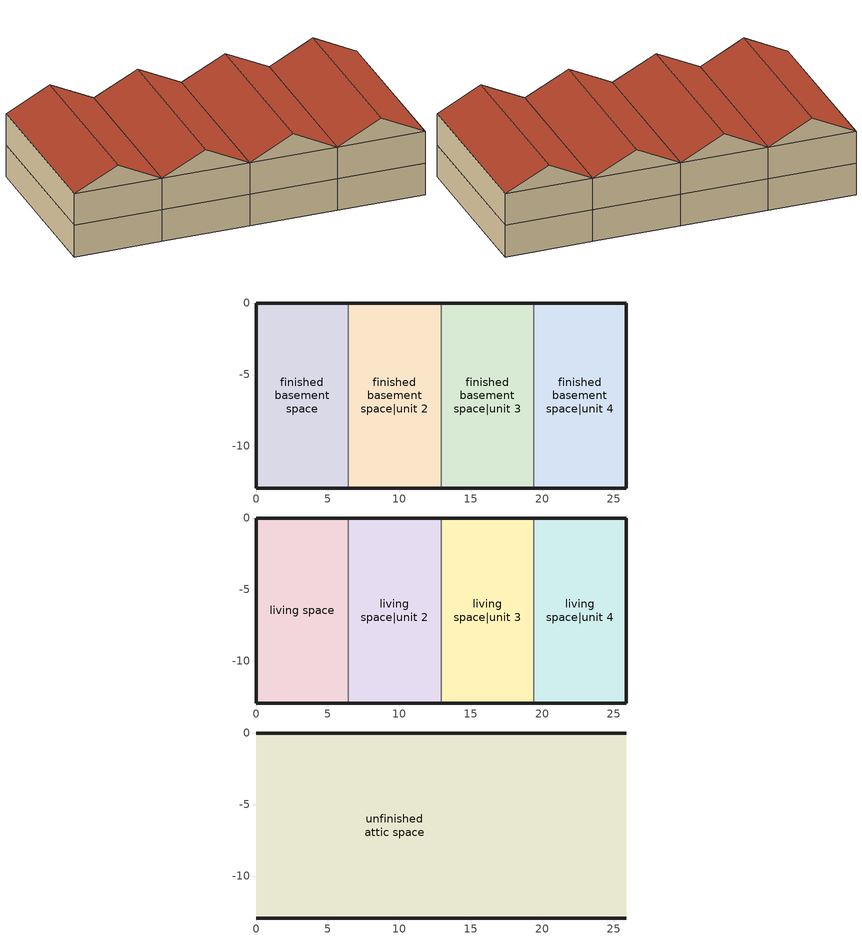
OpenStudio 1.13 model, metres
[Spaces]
finished basement space
 floor ground: 0,-12.93 0,0 6.47,0 6.47,-12.93 z-2.44
 wall ground: 6.47,0 0,0 0,-12.93 6.47,-12.93 z-2.44:0
 wall to finished basement space|unit 2: 6.47,-12.93 6.47,0 z-2.44:0
finished basement space|unit 2
 floor ground: 6.47,-12.93 6.47,0 12.93,0 12.93,-12.93 z-2.44
 wall ground: 12.93,0 6.47,0 / 6.47,-12.93 12.93,-12.93 z-2.44:0
 wall to finished basement space|unit 3: 12.93,-12.93 12.93,0 z-2.44:0
finished basement space|unit 3
 floor ground: 12.93,-12.93 12.93,0 19.4,0 19.4,-12.93 z-2.44
 wall ground: 19.4,0 12.93,0 / 12.93,-12.93 19.4,-12.93 z-2.44:0
 wall to finished basement space|unit 4: 19.4,-12.93 19.4,0 z-2.44:0
finished basement space|unit 4
 floor ground: 19.4,-12.93 19.4,0 25.86,0 25.86,-12.93 z-2.44
 wall ground: 19.4,-12.93 25.86,-12.93 25.86,0 19.4,0 z-2.44:0
living space
 floor to finished basement space: 0,-12.93 0,0 6.47,0 6.47,-12.93 z0
 wall outside: 6.47,0 0,0 0,-12.93 6.47,-12.93 z0:2.44
 wall to living space|unit 2: 6.47,-12.93 6.47,0 z0:2.44
living space|unit 2
 floor to finished basement space|unit 2: 6.47,-12.93 6.47,0 12.93,0 12.93,-12.93 z0
 wall outside: 6.47,-12.93 12.93,-12.93 / 12.93,0 6.47,0 z0:2.44
 wall to living space|unit 3: 12.93,-12.93 12.93,0 z0:2.44
living space|unit 3
 floor to finished basement space|unit 3: 12.93,-12.93 12.93,0 19.4,0 19.4,-12.93 z0
 wall outside: 12.93,-12.93 19.4,-12.93 / 19.4,0 12.93,0 z0:2.44
 wall to living space|unit 4: 19.4,-12.93 19.4,0 z0:2.44
living space|unit 4
 floor to finished basement space|unit 4: 19.4,-12.93 19.4,0 25.86,0 25.86,-12.93 z0
 wall outside: 19.4,-12.93 25.86,-12.93 25.86,0 19.4,0 z0:2.44
unfinished attic space
 floor to living space: 0,-12.93 0,0 6.47,0 6.47,-12.93 z2.44
 floor to living space|unit 2: 6.47,-12.93 6.47,0 12.93,0 12.93,-12.93 z2.44
 floor to living space|unit 3: 12.93,-12.93 12.93,0 19.4,0 19.4,-12.93 z2.44
 floor to living space|unit 4: 19.4,-12.93 19.4,0 25.86,0 25.86,-12.93 z2.44
 wall outside: 3.23,-12.93,4.05 0,-12.93,2.44 6.47,-12.93,2.44; 3.23,0,4.05 6.47,0,2.44 0,0,2.44; 9.7,-12.93,4.05 6.47,-12.93,2.44 12.93,-12.93,2.44; 9.7,0,4.05 12.93,0,2.44 6.47,0,2.44; 16.16,-12.93,4.05 12.93,-12.93,2.44 19.4,-12.93,2.44; 16.16,0,4.05 19.4,0,2.44 12.93,0,2.44; 22.63,-12.93,4.05 19.4,-12.93,2.44 25.86,-12.93,2.44; 22.63,0,4.05 25.86,0,2.44 19.4,0,2.44
 roof outside: 3.23,0,4.05 0,0,2.44 0,-12.93,2.44 3.23,-12.93,4.05; 3.23,-12.93,4.05 6.47,-12.93,2.44 6.47,0,2.44 3.23,0,4.05; 9.7,0,4.05 6.47,0,2.44 6.47,-12.93,2.44 9.7,-12.93,4.05; 9.7,-12.93,4.05 12.93,-12.93,2.44 12.93,0,2.44 9.7,0,4.05; 16.16,0,4.05 12.93,0,2.44 12.93,-12.93,2.44 16.16,-12.93,4.05; 16.16,-12.93,4.05 19.4,-12.93,2.44 19.4,0,2.44 16.16,0,4.05; 22.63,0,4.05 19.4,0,2.44 19.4,-12.93,2.44 22.63,-12.93,4.05; 22.63,-12.93,4.05 25.86,-12.93,2.44 25.86,0,2.44 22.63,0,4.05
[Building]
Building: Standards Number of Stories=2; Standards Number of Above Ground Stories=1; Standards Building Type=SingleFamilyAttached; Standards Number of Living Units=4
[Site]
Denver Intl Ap_CO_USA: Latitude {deg}=39.83; Longitude {deg}=-104.65; Time Zone {hr}=-7; Elevation {m}=1650
[ClimateZones]
Climate Zone Institution Name 2=Building America; Climate Zone Document Year 2=0; Climate Zone Value 2=Cold
[SizingPeriod:DesignDay] Barometric Pressure {Pa}=83011; Sky Clearness=0; Rain Indicator=0; Snow Indicator=0; Day of Month=21; Daylight Saving Time Indicator=0; Humidity Indicating Type=Wetbulb; Dry-Bulb Temperature Range Modifier Type=DefaultMultipliers
Name | Maximum Dry-Bulb Temperature {C} | Daily Dry-Bulb Temperature Range {deltaC} | Humidity Indicating Conditions at Maximum Dry-Bulb | Wind Speed {m/s} | Wind Direction {deg} | Month | Day Type | Solar Model Indicator | ASHRAE Taub | ASHRAE Taud
Denver Intl Ap Ann Htg 99% Condns DB | -14 | 0 | -14 | 3.3 | 160 | 12 | WinterDesignDay | ASHRAEClearSky
Denver Intl Ap Ann Clg 1% Condns DB=>MWB | 33.2 | 15.2 | 15.6 | 4.2 | 80 | 7 | SummerDesignDay | ASHRAETau | 0.424 | 2.012
Denver Intl Ap Ann Clg 1% Condns WB=>MDB | 27 | 15.2 | 17.6 | 4.2 | 80 | 7 | SummerDesignDay | ASHRAETau | 0.424 | 2.012
[Site:WaterMainsTemperature]
Calculation Method=Correlation; Annual Average Outdoor Air Temperature {C}=10.8753; Maximum Difference In Monthly Average Outdoor Air Temperatures {deltaC}=23.1524
[Site:GroundTemperature:BuildingSurface]
6.71221, 4.9416, 4.79814, 5.63626, 9.00496, 12.3608, 15.2732, 17.1228, 17.2883, 15.7979, 12.9685, 9.71588
[Site:GroundTemperature:Deep]
10.8753, 10.8753, 10.8753, 10.8753, 10.8753, 10.8753, 10.8753, 10.8753, 10.8753, 10.8753, 10.8753, 10.8753
[ThermalZone] Use Ideal Air Loads=No
living zone; living zone|unit 2; living zone|unit 3; living zone|unit 4; finished basement zone; finished basement zone|unit 2; finished basement zone|unit 3; finished basement zone|unit 4; unfinished attic zone
[Sizing:Zone] Zone Cooling Design Supply Air Temperature Input Method=SupplyAirTemperature; Zone Cooling Design Supply Air Temperature {C}=14; Zone Cooling Design Supply Air Temperature Difference {deltaC}=11.11; Zone Heating Design Supply Air Temperature Input Method=SupplyAirTemperature; Zone Heating Design Supply Air Temperature {C}=40; Zone Heating Design Supply Air Temperature Difference {deltaC}=11.11; Zone Cooling Design Supply Air Humidity Ratio {kg-H2O/kg-air}=0.0085; Zone Heating Design Supply Air Humidity Ratio {kg-H2O/kg-air}=0.008; Cooling Design Air Flow Method=DesignDay; Heating Design Air Flow Method=DesignDay; Account for Dedicated Outdoor Air System=No; Dedicated Outdoor Air System Control Strategy=NeutralSupplyAir; Dedicated Outdoor Air Low Setpoint Temperature for Design {C}=autosize; Dedicated Outdoor Air High Setpoint Temperature for Design {C}=autosize
living zone; living zone|unit 2; living zone|unit 3; living zone|unit 4; finished basement zone; finished basement zone|unit 2; finished basement zone|unit 3; finished basement zone|unit 4; unfinished attic zone
[Space]
Name | Thermal Zone | Building Unit
living space | living zone | unit 1
living space|unit 2 | living zone|unit 2 | unit 2
living space|unit 3 | living zone|unit 3 | unit 3
living space|unit 4 | living zone|unit 4 | unit 4
finished basement space | finished basement zone | unit 1
finished basement space|unit 2 | finished basement zone|unit 2 | unit 2
finished basement space|unit 3 | finished basement zone|unit 3 | unit 3
finished basement space|unit 4 | finished basement zone|unit 4 | unit 4
unfinished attic space | unfinished attic zone
[BuildingUnit] Building Unit Type=Residential; Building Unit Feature Name 1=NumberOfBedrooms; Building Unit Feature Data Type 1=Integer; Building Unit Feature Value 1=3; Building Unit Feature Name 2=NumberOfBathrooms; Building Unit Feature Data Type 2=Double; Building Unit Feature Value 2=2
unit 1; unit 2; unit 3; unit 4
